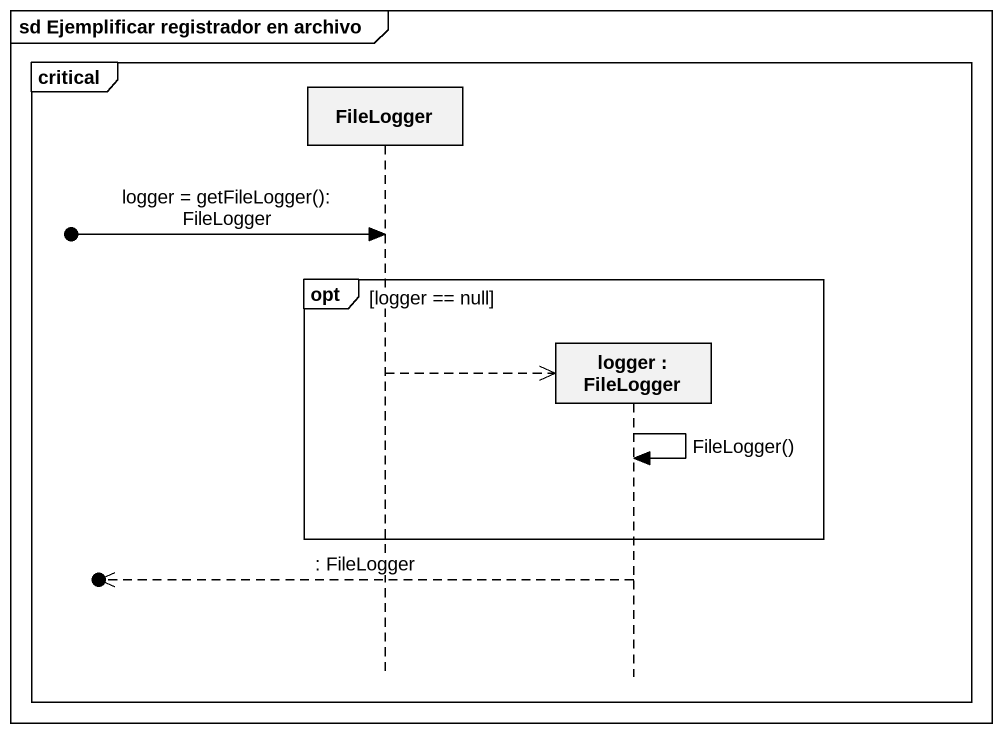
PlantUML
@startuml
mainframe sd Ejemplificar registrador en archivo
hide footbox
participant FileLogger
participant "logger : FileLogger" as logger

critical
  [o-> FileLogger : logger = getFileLogger(): FileLogger
  opt logger == null
    FileLogger -->> logger **
    logger -> logger : FileLogger()
  end
  [o<<-- logger : : FileLogger
end
@enduml
